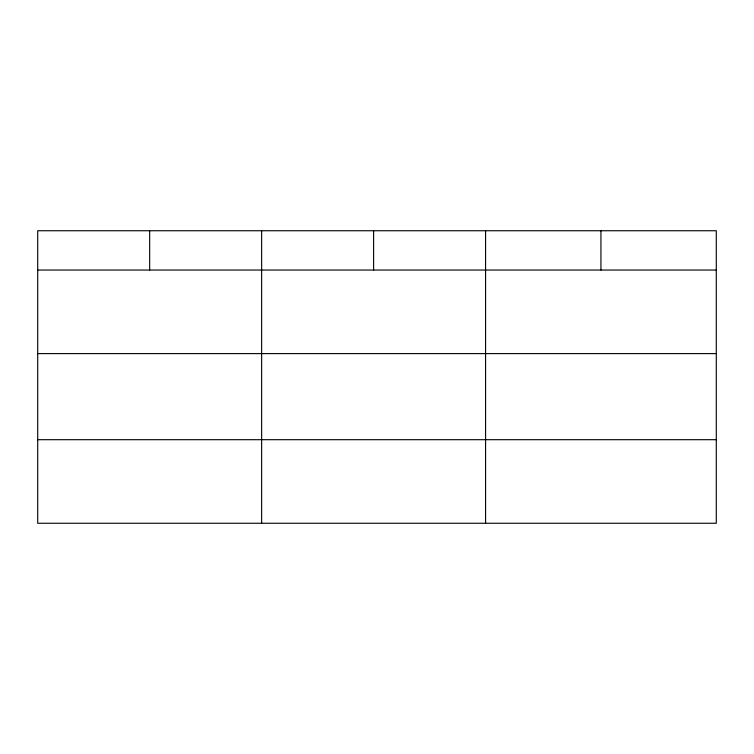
<?xml version="1.0" encoding="UTF-8"?>
<svg xmlns="http://www.w3.org/2000/svg" width="754" height="754" viewBox="0 0 754 754"><rect width="100%" height="100%" fill="white"/><g stroke="black" fill="none" stroke-linecap="round" stroke-linejoin="round"><path stroke-width="1.13" d="M716.3 353.607L716.3 230.743L37.7 230.743L37.7 523.257L716.3 523.257L716.3 353.607L37.7 353.607M37.7 270.045L716.3 270.045M37.7 439.695L716.3 439.695M600.938 230.743L600.938 270.045M485.576 230.743L485.576 523.257M373.607 230.743L373.607 270.045M261.638 230.743L261.638 523.257M149.669 230.743L149.669 270.045"/></g></svg>
